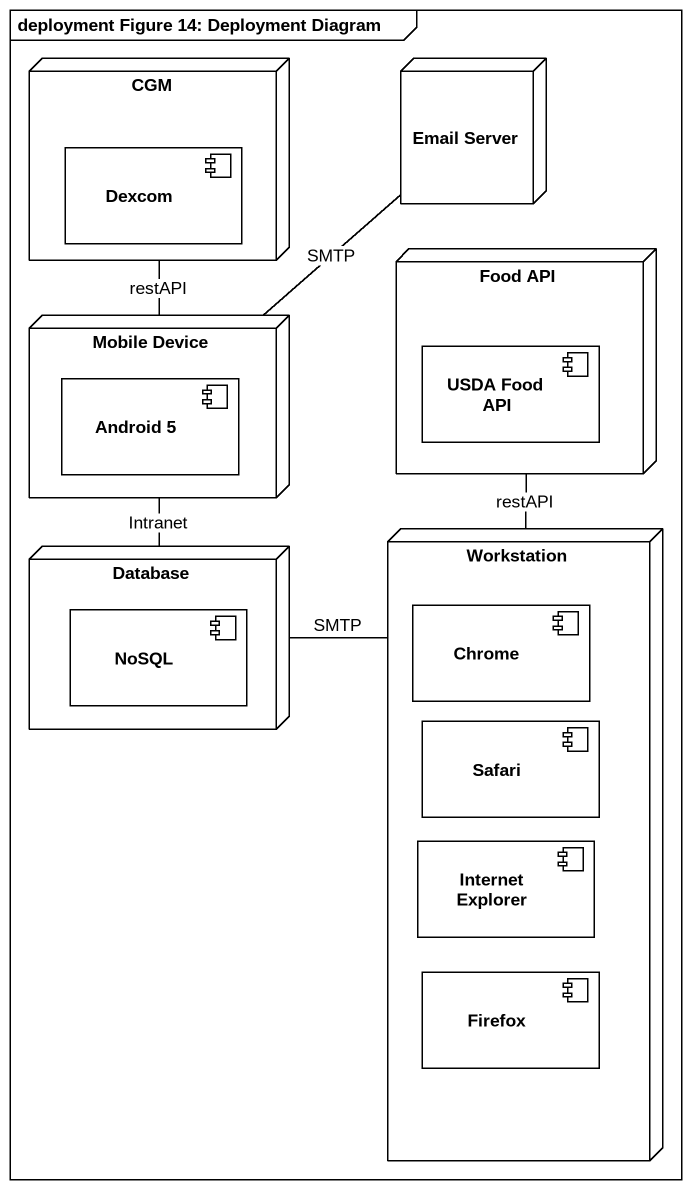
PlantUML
@startuml
mainframe deployment Figure 14: Deployment Diagram
node CGM {
  component Dexcom
}
node "Email Server" as Email_Server
node "Food API" as Food_API {
  component "USDA Food API" as USDA_Food_API
}
node "Mobile Device" as Mobile_Device {
  component "Android 5" as Android_5
}
node "Database" as Database_ {
  component NoSQL
}
node Workstation {
  component Chrome
  component Safari
  component "Internet Explorer" as Internet_Explorer
  component Firefox
}
CGM -- Mobile_Device : restAPI
Mobile_Device -up- Email_Server : SMTP
Mobile_Device -- Database_ : Intranet
Database_ -right- Workstation : SMTP
Workstation -up- Food_API : restAPI
@enduml
